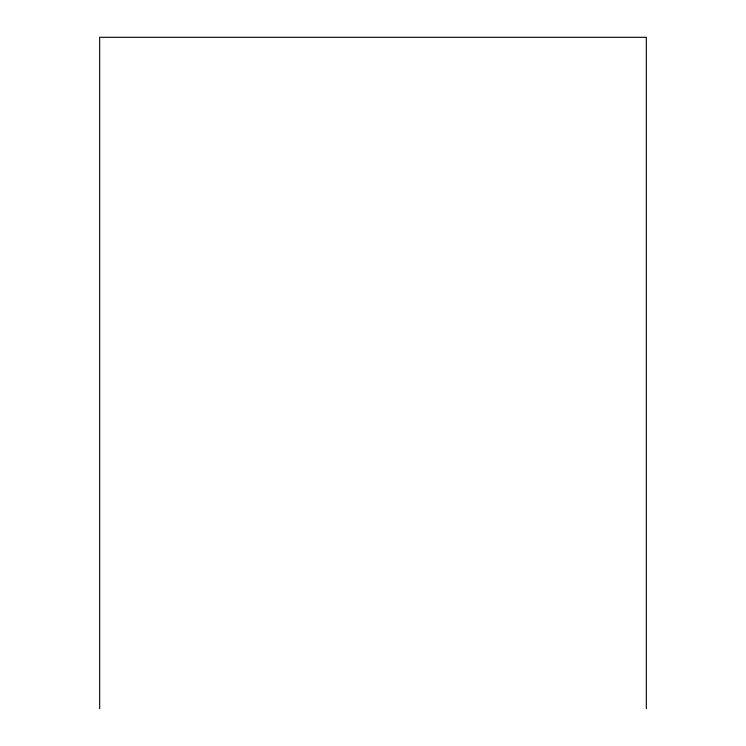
<?xml version="1.0" encoding="UTF-8"?>
<svg xmlns="http://www.w3.org/2000/svg" width="746" height="746" viewBox="0 0 746 746"><rect width="100%" height="100%" fill="white"/><g stroke="black" fill="none" stroke-linecap="round" stroke-linejoin="round"><path stroke-width="1.12" d="M646.334 708.7L646.334 37.3L99.666 37.3L99.666 708.7"/></g></svg>
